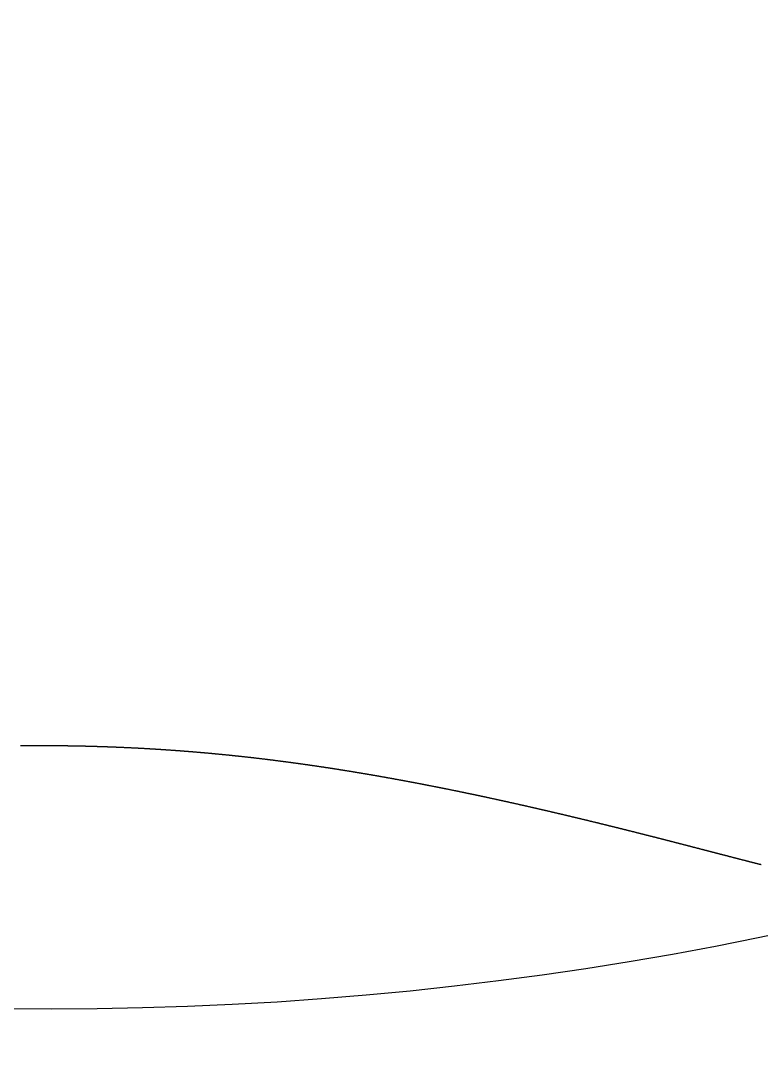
# Model space of a CAD drawing. Header units: millimetres. Extents: x 88 to 97873, y 32 to 55088.
# Drawn here: x 48790.142 to 48792.553, y 4950.654 to 4954.058 of the extents above; entities that cross this region are included whole.
import ezdxf

# ---------------------------------------------------------------- set-up
doc = ezdxf.new("R2010")
doc.units = ezdxf.units.MM
doc.header["$LTSCALE"] = 0.3

msp = doc.modelspace()

# ---------------------------------------------------------------- linework, layer by layer
msp.add_lwpolyline([(48790.1412, 4951.6975), (48790.1426, 4951.6975), (48790.144, 4951.6976), (48790.1454, 4951.6976), (48790.1468, 4951.6976), (48790.1482, 4951.6976), (48790.1496, 4951.6976), (48790.151, 4951.6976), (48790.1524, 4951.6977), (48790.1538, 4951.6977), (48790.1552, 4951.6977), (48790.1566, 4951.6977), (48790.1581, 4951.6977), (48790.1595, 4951.6977), (48790.1609, 4951.6977), (48790.1623, 4951.6977), (48790.1637, 4951.6978), (48790.1651, 4951.6978), (48790.1665, 4951.6978), (48790.1679, 4951.6978), (48790.1693, 4951.6978), (48790.1707, 4951.6978), (48790.1721, 4951.6978), (48790.1736, 4951.6978), (48790.175, 4951.6978), (48790.1764, 4951.6978), (48790.1778, 4951.6978), (48790.1792, 4951.6979), (48790.1806, 4951.6979), (48790.182, 4951.6979), (48790.1834, 4951.6979), (48790.1848, 4951.6979), (48790.1862, 4951.6979), (48790.1876, 4951.6979), (48790.189, 4951.6979), (48790.1905, 4951.6979), (48790.1919, 4951.6979), (48790.1933, 4951.6979), (48790.1947, 4951.6979), (48790.1961, 4951.6979), (48790.1975, 4951.6979), (48790.1989, 4951.6979), (48790.2003, 4951.6979), (48790.2017, 4951.6979), (48790.2031, 4951.6979), (48790.2045, 4951.6979), (48790.206, 4951.6979), (48790.2074, 4951.6979), (48790.2088, 4951.6979), (48790.2102, 4951.6979), (48790.2116, 4951.6979), (48790.213, 4951.6979), (48790.2144, 4951.6979), (48790.2158, 4951.6979), (48790.2172, 4951.6979), (48790.2186, 4951.6979), (48790.22, 4951.6979), (48790.2214, 4951.6979), (48790.2229, 4951.6979), (48790.2243, 4951.6979), (48790.2257, 4951.6979), (48790.2271, 4951.6979), (48790.2285, 4951.6979), (48790.2299, 4951.6979), (48790.2313, 4951.6979), (48790.2327, 4951.6979), (48790.2341, 4951.6979), (48790.2355, 4951.6979), (48790.2369, 4951.6979), (48790.2384, 4951.6979), (48790.2398, 4951.6979), (48790.2412, 4951.6979), (48790.2426, 4951.6978), (48790.244, 4951.6978), (48790.2454, 4951.6978), (48790.2468, 4951.6978), (48790.2482, 4951.6978), (48790.2496, 4951.6978), (48790.251, 4951.6978), (48790.2524, 4951.6978), (48790.2538, 4951.6978), (48790.2553, 4951.6978), (48790.2567, 4951.6978), (48790.2581, 4951.6977), (48790.2595, 4951.6977), (48790.2609, 4951.6977), (48790.2623, 4951.6977), (48790.2637, 4951.6977), (48790.2651, 4951.6977), (48790.2665, 4951.6977), (48790.2679, 4951.6977), (48790.2693, 4951.6976), (48790.2708, 4951.6976), (48790.2722, 4951.6976), (48790.2736, 4951.6976), (48790.275, 4951.6976), (48790.2764, 4951.6976), (48790.2778, 4951.6975), (48790.2792, 4951.6975), (48790.2806, 4951.6975), (48790.282, 4951.6975), (48790.2834, 4951.6975), (48790.2848, 4951.6975), (48790.2862, 4951.6974), (48790.2877, 4951.6974), (48790.2891, 4951.6974), (48790.2905, 4951.6974), (48790.2919, 4951.6974), (48790.2933, 4951.6974), (48790.2947, 4951.6973), (48790.2961, 4951.6973), (48790.2975, 4951.6973), (48790.2989, 4951.6973), (48790.3003, 4951.6973), (48790.3017, 4951.6972), (48790.3031, 4951.6972), (48790.3046, 4951.6972), (48790.306, 4951.6972), (48790.3074, 4951.6971), (48790.3088, 4951.6971), (48790.3102, 4951.6971), (48790.3116, 4951.6971), (48790.313, 4951.697), (48790.3144, 4951.697), (48790.3158, 4951.697), (48790.3172, 4951.697), (48790.3186, 4951.6969), (48790.3201, 4951.6969), (48790.3215, 4951.6969), (48790.3229, 4951.6969), (48790.3243, 4951.6968), (48790.3257, 4951.6968), (48790.3271, 4951.6968), (48790.3285, 4951.6968), (48790.3299, 4951.6967), (48790.3313, 4951.6967), (48790.3327, 4951.6967), (48790.3341, 4951.6966), (48790.3355, 4951.6966), (48790.337, 4951.6966), (48790.3384, 4951.6966), (48790.3398, 4951.6965), (48790.3412, 4951.6965), (48790.3426, 4951.6965), (48790.344, 4951.6964), (48790.3454, 4951.6964), (48790.3468, 4951.6964), (48790.3482, 4951.6963), (48790.3496, 4951.6963), (48790.351, 4951.6963), (48790.3525, 4951.6962), (48790.3539, 4951.6962), (48790.3553, 4951.6962), (48790.3567, 4951.6961), (48790.3581, 4951.6961), (48790.3595, 4951.6961), (48790.3609, 4951.696), (48790.3623, 4951.696), (48790.3637, 4951.696), (48790.3651, 4951.6959), (48790.3665, 4951.6959), (48790.3679, 4951.6959), (48790.3694, 4951.6958), (48790.3708, 4951.6958), (48790.3722, 4951.6957), (48790.3736, 4951.6957), (48790.375, 4951.6957), (48790.3764, 4951.6956), (48790.3778, 4951.6956), (48790.3792, 4951.6955), (48790.3806, 4951.6955), (48790.382, 4951.6955), (48790.3834, 4951.6954), (48790.3849, 4951.6954), (48790.3863, 4951.6953), (48790.3877, 4951.6953), (48790.3891, 4951.6953), (48790.3905, 4951.6952), (48790.3919, 4951.6952), (48790.3933, 4951.6951), (48790.3947, 4951.6951), (48790.3961, 4951.695), (48790.3975, 4951.695), (48790.3989, 4951.695), (48790.4003, 4951.6949), (48790.4018, 4951.6949), (48790.4032, 4951.6948), (48790.4046, 4951.6948), (48790.406, 4951.6947), (48790.4074, 4951.6947), (48790.4088, 4951.6946), (48790.4102, 4951.6946), (48790.4116, 4951.6945), (48790.413, 4951.6945), (48790.4144, 4951.6944), (48790.4158, 4951.6944), (48790.4173, 4951.6944), (48790.4187, 4951.6943), (48790.4201, 4951.6943), (48790.4215, 4951.6942), (48790.4229, 4951.6942), (48790.4243, 4951.6941), (48790.4257, 4951.6941), (48790.4271, 4951.694), (48790.4285, 4951.694), (48790.4299, 4951.6939), (48790.4313, 4951.6938), (48790.4327, 4951.6938), (48790.4342, 4951.6937), (48790.4356, 4951.6937), (48790.437, 4951.6936), (48790.4384, 4951.6936), (48790.4398, 4951.6935), (48790.4412, 4951.6935), (48790.4426, 4951.6934), (48790.444, 4951.6934), (48790.4454, 4951.6933), (48790.4468, 4951.6933), (48790.4482, 4951.6932), (48790.4497, 4951.6931), (48790.4511, 4951.6931), (48790.4525, 4951.693), (48790.4539, 4951.693), (48790.4553, 4951.6929), (48790.4567, 4951.6929), (48790.4581, 4951.6928), (48790.4595, 4951.6927), (48790.4609, 4951.6927), (48790.4623, 4951.6926), (48790.4637, 4951.6926), (48790.4651, 4951.6925), (48790.4666, 4951.6924), (48790.468, 4951.6924), (48790.4694, 4951.6923), (48790.4708, 4951.6923), (48790.4722, 4951.6922), (48790.4736, 4951.6921), (48790.475, 4951.6921), (48790.4764, 4951.692), (48790.4778, 4951.6919), (48790.4792, 4951.6919), (48790.4806, 4951.6918), (48790.482, 4951.6918), (48790.4835, 4951.6917), (48790.4849, 4951.6916), (48790.4863, 4951.6916), (48790.4877, 4951.6915), (48790.4891, 4951.6914), (48790.4905, 4951.6914), (48790.4919, 4951.6913), (48790.4933, 4951.6912), (48790.4947, 4951.6912), (48790.4961, 4951.6911), (48790.4975, 4951.691), (48790.499, 4951.691), (48790.5004, 4951.6909), (48790.5018, 4951.6908), (48790.5032, 4951.6908), (48790.5046, 4951.6907), (48790.506, 4951.6906), (48790.5074, 4951.6906), (48790.5088, 4951.6905), (48790.5102, 4951.6904), (48790.5116, 4951.6903), (48790.513, 4951.6903), (48790.5144, 4951.6902), (48790.5159, 4951.6901), (48790.5173, 4951.6901), (48790.5187, 4951.69), (48790.5201, 4951.6899), (48790.5215, 4951.6898), (48790.5229, 4951.6898), (48790.5243, 4951.6897), (48790.5257, 4951.6896), (48790.5271, 4951.6895), (48790.5285, 4951.6895), (48790.5299, 4951.6894), (48790.5314, 4951.6893), (48790.5328, 4951.6892), (48790.5342, 4951.6892), (48790.5356, 4951.6891), (48790.537, 4951.689), (48790.5384, 4951.6889), (48790.5398, 4951.6889), (48790.5412, 4951.6888), (48790.5426, 4951.6887), (48790.544, 4951.6886), (48790.5454, 4951.6885), (48790.5468, 4951.6885), (48790.5483, 4951.6884), (48790.5497, 4951.6883), (48790.5511, 4951.6882), (48790.5525, 4951.6881), (48790.5539, 4951.6881), (48790.5553, 4951.688), (48790.5567, 4951.6879), (48790.5581, 4951.6878), (48790.5595, 4951.6877), (48790.5609, 4951.6877), (48790.5623, 4951.6876), (48790.5638, 4951.6875), (48790.5652, 4951.6874), (48790.5666, 4951.6873), (48790.568, 4951.6872), (48790.5694, 4951.6872), (48790.5708, 4951.6871), (48790.5722, 4951.687), (48790.5736, 4951.6869), (48790.575, 4951.6868), (48790.5764, 4951.6867), (48790.5778, 4951.6866), (48790.5792, 4951.6866), (48790.5807, 4951.6865), (48790.5821, 4951.6864), (48790.5835, 4951.6863), (48790.5849, 4951.6862), (48790.5863, 4951.6861), (48790.5877, 4951.686), (48790.5891, 4951.6859), (48790.5905, 4951.6859), (48790.5919, 4951.6858), (48790.5933, 4951.6857), (48790.5947, 4951.6856), (48790.5962, 4951.6855), (48790.5976, 4951.6854), (48790.599, 4951.6853), (48790.6004, 4951.6852), (48790.6018, 4951.6851), (48790.6032, 4951.685), (48790.6046, 4951.6849), (48790.606, 4951.6848), (48790.6074, 4951.6848), (48790.6088, 4951.6847), (48790.6102, 4951.6846), (48790.6116, 4951.6845), (48790.6131, 4951.6844), (48790.6145, 4951.6843), (48790.6159, 4951.6842), (48790.6173, 4951.6841), (48790.6187, 4951.684), (48790.6201, 4951.6839), (48790.6215, 4951.6838), (48790.6229, 4951.6837), (48790.6243, 4951.6836), (48790.6257, 4951.6835), (48790.6271, 4951.6834), (48790.6286, 4951.6833), (48790.63, 4951.6832), (48790.6314, 4951.6831), (48790.6328, 4951.683), (48790.6342, 4951.6829), (48790.6356, 4951.6828), (48790.637, 4951.6827), (48790.6384, 4951.6826), (48790.6398, 4951.6825), (48790.6412, 4951.6824), (48790.6426, 4951.6823), (48790.644, 4951.6822), (48790.6455, 4951.6821), (48790.6469, 4951.682), (48790.6483, 4951.6819), (48790.6497, 4951.6818), (48790.6511, 4951.6817), (48790.6525, 4951.6816), (48790.6539, 4951.6815), (48790.6553, 4951.6814), (48790.6567, 4951.6813), (48790.6581, 4951.6812), (48790.6595, 4951.6811), (48790.6609, 4951.681), (48790.6624, 4951.6809), (48790.6638, 4951.6807), (48790.6652, 4951.6806), (48790.6666, 4951.6805), (48790.668, 4951.6804), (48790.6694, 4951.6803), (48790.6708, 4951.6802), (48790.6722, 4951.6801), (48790.6736, 4951.68), (48790.675, 4951.6799), (48790.6764, 4951.6798), (48790.6779, 4951.6797), (48790.6793, 4951.6796), (48790.6807, 4951.6794), (48790.6821, 4951.6793), (48790.6835, 4951.6792), (48790.6849, 4951.6791), (48790.6863, 4951.679), (48790.6877, 4951.6789), (48790.6891, 4951.6788), (48790.6905, 4951.6787), (48790.6919, 4951.6785), (48790.6933, 4951.6784), (48790.6948, 4951.6783), (48790.6962, 4951.6782), (48790.6976, 4951.6781), (48790.699, 4951.678), (48790.7004, 4951.6779), (48790.7018, 4951.6777), (48790.7032, 4951.6776), (48790.7046, 4951.6775), (48790.706, 4951.6774), (48790.7074, 4951.6773), (48790.7088, 4951.6772), (48790.7103, 4951.677), (48790.7117, 4951.6769), (48790.7131, 4951.6768), (48790.7145, 4951.6767), (48790.7159, 4951.6766), (48790.7173, 4951.6765), (48790.7187, 4951.6763), (48790.7201, 4951.6762), (48790.7215, 4951.6761), (48790.7229, 4951.676), (48790.7243, 4951.6759), (48790.7257, 4951.6757), (48790.7272, 4951.6756), (48790.7286, 4951.6755), (48790.73, 4951.6754), (48790.7314, 4951.6752), (48790.7328, 4951.6751), (48790.7342, 4951.675), (48790.7356, 4951.6749), (48790.737, 4951.6748), (48790.7384, 4951.6746), (48790.7398, 4951.6745), (48790.7412, 4951.6744), (48790.7427, 4951.6743), (48790.7441, 4951.6741), (48790.7455, 4951.674), (48790.7469, 4951.6739), (48790.7483, 4951.6737), (48790.7497, 4951.6736), (48790.7511, 4951.6735), (48790.7525, 4951.6734), (48790.7539, 4951.6732), (48790.7553, 4951.6731), (48790.7567, 4951.673), (48790.7581, 4951.6729), (48790.7596, 4951.6727), (48790.761, 4951.6726), (48790.7624, 4951.6725), (48790.7638, 4951.6723), (48790.7652, 4951.6722), (48790.7666, 4951.6721), (48790.768, 4951.6719), (48790.7694, 4951.6718), (48790.7708, 4951.6717), (48790.7722, 4951.6715), (48790.7736, 4951.6714), (48790.7751, 4951.6713), (48790.7765, 4951.6711), (48790.7779, 4951.671), (48790.7793, 4951.6709), (48790.7807, 4951.6707), (48790.7821, 4951.6706), (48790.7835, 4951.6705), (48790.7849, 4951.6703), (48790.7863, 4951.6702), (48790.7877, 4951.6701), (48790.7891, 4951.6699), (48790.7905, 4951.6698), (48790.792, 4951.6697), (48790.7934, 4951.6695), (48790.7948, 4951.6694), (48790.7962, 4951.6693), (48790.7976, 4951.6691), (48790.799, 4951.669), (48790.8004, 4951.6688), (48790.8018, 4951.6687), (48790.8032, 4951.6686), (48790.8046, 4951.6684), (48790.806, 4951.6683), (48790.8074, 4951.6681), (48790.8089, 4951.668), (48790.8103, 4951.6679), (48790.8117, 4951.6677), (48790.8131, 4951.6676), (48790.8145, 4951.6674), (48790.8159, 4951.6673), (48790.8173, 4951.6671), (48790.8187, 4951.667), (48790.8201, 4951.6669), (48790.8215, 4951.6667), (48790.8229, 4951.6666), (48790.8244, 4951.6664), (48790.8258, 4951.6663), (48790.8272, 4951.6661), (48790.8286, 4951.666), (48790.83, 4951.6658), (48790.8314, 4951.6657), (48790.8328, 4951.6656), (48790.8342, 4951.6654), (48790.8356, 4951.6653), (48790.837, 4951.6651), (48790.8384, 4951.665), (48790.8398, 4951.6648), (48790.8413, 4951.6647), (48790.8427, 4951.6645), (48790.8441, 4951.6644), (48790.8455, 4951.6642), (48790.8469, 4951.6641), (48790.8483, 4951.6639), (48790.8497, 4951.6638), (48790.8511, 4951.6636), (48790.8525, 4951.6635), (48790.8539, 4951.6633), (48790.8553, 4951.6632), (48790.8568, 4951.663), (48790.8582, 4951.6629), (48790.8596, 4951.6627), (48790.861, 4951.6626), (48790.8624, 4951.6624), (48790.8638, 4951.6623), (48790.8652, 4951.6621), (48790.8666, 4951.6619), (48790.868, 4951.6618), (48790.8694, 4951.6616), (48790.8708, 4951.6615), (48790.8722, 4951.6613), (48790.8737, 4951.6612), (48790.8751, 4951.661), (48790.8765, 4951.6609), (48790.8779, 4951.6607), (48790.8793, 4951.6605), (48790.8807, 4951.6604), (48790.8821, 4951.6602), (48790.8835, 4951.6601), (48790.8849, 4951.6599), (48790.8863, 4951.6597), (48790.8877, 4951.6596), (48790.8892, 4951.6594), (48790.8906, 4951.6593), (48790.892, 4951.6591), (48790.8934, 4951.6589), (48790.8948, 4951.6588), (48790.8962, 4951.6586), (48790.8976, 4951.6585), (48790.899, 4951.6583), (48790.9004, 4951.6581), (48790.9018, 4951.658), (48790.9032, 4951.6578), (48790.9046, 4951.6577), (48790.9061, 4951.6575), (48790.9075, 4951.6573), (48790.9089, 4951.6572), (48790.9103, 4951.657), (48790.9117, 4951.6568), (48790.9131, 4951.6567), (48790.9145, 4951.6565), (48790.9159, 4951.6563), (48790.9173, 4951.6562), (48790.9187, 4951.656), (48790.9201, 4951.6558), (48790.9216, 4951.6557), (48790.923, 4951.6555), (48790.9244, 4951.6553), (48790.9258, 4951.6552), (48790.9272, 4951.655), (48790.9286, 4951.6548), (48790.93, 4951.6547), (48790.9314, 4951.6545), (48790.9328, 4951.6543), (48790.9342, 4951.6541), (48790.9356, 4951.654), (48790.937, 4951.6538), (48790.9385, 4951.6536), (48790.9399, 4951.6535), (48790.9413, 4951.6533), (48790.9427, 4951.6531), (48790.9441, 4951.6529), (48790.9455, 4951.6528), (48790.9469, 4951.6526), (48790.9483, 4951.6524), (48790.9497, 4951.6523), (48790.9511, 4951.6521), (48790.9525, 4951.6519), (48790.9539, 4951.6517), (48790.9554, 4951.6516), (48790.9568, 4951.6514), (48790.9582, 4951.6512), (48790.9596, 4951.651), (48790.961, 4951.6509), (48790.9624, 4951.6507), (48790.9638, 4951.6505), (48790.9652, 4951.6503), (48790.9666, 4951.6501), (48790.968, 4951.65), (48790.9694, 4951.6498), (48790.9709, 4951.6496), (48790.9723, 4951.6494), (48790.9737, 4951.6493), (48790.9751, 4951.6491), (48790.9765, 4951.6489), (48790.9779, 4951.6487), (48790.9793, 4951.6485), (48790.9807, 4951.6484), (48790.9821, 4951.6482), (48790.9835, 4951.648), (48790.9849, 4951.6478), (48790.9863, 4951.6476), (48790.9878, 4951.6474), (48790.9892, 4951.6473), (48790.9906, 4951.6471), (48790.992, 4951.6469), (48790.9934, 4951.6467), (48790.9948, 4951.6465), (48790.9962, 4951.6463), (48790.9976, 4951.6462), (48790.999, 4951.646), (48791.0004, 4951.6458), (48791.0018, 4951.6456), (48791.0032, 4951.6454), (48791.0047, 4951.6452), (48791.0061, 4951.645), (48791.0075, 4951.6449), (48791.0089, 4951.6447), (48791.0103, 4951.6445), (48791.0117, 4951.6443), (48791.0131, 4951.6441), (48791.0145, 4951.6439), (48791.0159, 4951.6437), (48791.0173, 4951.6435), (48791.0187, 4951.6434), (48791.0201, 4951.6432), (48791.0215, 4951.643), (48791.023, 4951.6428), (48791.0244, 4951.6426), (48791.0258, 4951.6424), (48791.0272, 4951.6422), (48791.0286, 4951.642), (48791.03, 4951.6418), (48791.0314, 4951.6416), (48791.0328, 4951.6414), (48791.0342, 4951.6413), (48791.0356, 4951.6411), (48791.037, 4951.6409), (48791.0384, 4951.6407), (48791.0398, 4951.6405), (48791.0413, 4951.6403), (48791.0427, 4951.6401), (48791.0441, 4951.6399), (48791.0455, 4951.6397), (48791.0469, 4951.6395), (48791.0483, 4951.6393), (48791.0497, 4951.6391), (48791.0511, 4951.6389), (48791.0525, 4951.6387), (48791.0539, 4951.6385), (48791.0553, 4951.6383), (48791.0567, 4951.6381), (48791.0581, 4951.6379), (48791.0596, 4951.6377), (48791.061, 4951.6375), (48791.0624, 4951.6373), (48791.0638, 4951.6371), (48791.0652, 4951.6369), (48791.0666, 4951.6367), (48791.068, 4951.6365), (48791.0694, 4951.6363), (48791.0708, 4951.6361), (48791.0722, 4951.6359), (48791.0736, 4951.6357), (48791.075, 4951.6355), (48791.0764, 4951.6353), (48791.0778, 4951.6351), (48791.0792, 4951.6349), (48791.0807, 4951.6347), (48791.0821, 4951.6345), (48791.0835, 4951.6343), (48791.0849, 4951.6341), (48791.0863, 4951.6339), (48791.0877, 4951.6337), (48791.0891, 4951.6335), (48791.0905, 4951.6333), (48791.0919, 4951.6331), (48791.0933, 4951.6329), (48791.0947, 4951.6327), (48791.0961, 4951.6325), (48791.0975, 4951.6323), (48791.0989, 4951.6321), (48791.1003, 4951.6319), (48791.1018, 4951.6317), (48791.1032, 4951.6315), (48791.1046, 4951.6312), (48791.106, 4951.631), (48791.1074, 4951.6308), (48791.1088, 4951.6306), (48791.1102, 4951.6304), (48791.1116, 4951.6302), (48791.113, 4951.63), (48791.1144, 4951.6298), (48791.1158, 4951.6296), (48791.1172, 4951.6294), (48791.1186, 4951.6292), (48791.12, 4951.6289), (48791.1214, 4951.6287), (48791.1228, 4951.6285), (48791.1243, 4951.6283), (48791.1257, 4951.6281), (48791.1271, 4951.6279), (48791.1285, 4951.6277), (48791.1299, 4951.6275), (48791.1313, 4951.6273), (48791.1327, 4951.627), (48791.1341, 4951.6268), (48791.1355, 4951.6266), (48791.1369, 4951.6264), (48791.1383, 4951.6262), (48791.1397, 4951.626), (48791.1411, 4951.6258), (48791.1425, 4951.6255), (48791.1439, 4951.6253), (48791.1453, 4951.6251), (48791.1467, 4951.6249), (48791.1481, 4951.6247), (48791.1495, 4951.6245), (48791.151, 4951.6242), (48791.1524, 4951.624), (48791.1538, 4951.6238), (48791.1552, 4951.6236), (48791.1566, 4951.6234), (48791.158, 4951.6232), (48791.1594, 4951.6229), (48791.1608, 4951.6227), (48791.1622, 4951.6225), (48791.1636, 4951.6223), (48791.165, 4951.6221), (48791.1664, 4951.6218), (48791.1678, 4951.6216), (48791.1692, 4951.6214), (48791.1706, 4951.6212), (48791.172, 4951.621), (48791.1734, 4951.6207), (48791.1748, 4951.6205), (48791.1762, 4951.6203), (48791.1776, 4951.6201), (48791.179, 4951.6199), (48791.1804, 4951.6196), (48791.1818, 4951.6194), (48791.1833, 4951.6192), (48791.1847, 4951.619), (48791.1861, 4951.6187), (48791.1875, 4951.6185), (48791.1889, 4951.6183), (48791.1903, 4951.6181), (48791.1917, 4951.6178), (48791.1931, 4951.6176), (48791.1945, 4951.6174), (48791.1959, 4951.6172), (48791.1973, 4951.6169), (48791.1987, 4951.6167), (48791.2001, 4951.6165), (48791.2015, 4951.6163), (48791.2029, 4951.616), (48791.2043, 4951.6158), (48791.2057, 4951.6156), (48791.2071, 4951.6154), (48791.2085, 4951.6151), (48791.2099, 4951.6149), (48791.2113, 4951.6147), (48791.2127, 4951.6145), (48791.2141, 4951.6142), (48791.2155, 4951.614), (48791.2169, 4951.6138), (48791.2183, 4951.6135), (48791.2197, 4951.6133), (48791.2211, 4951.6131), (48791.2225, 4951.6128), (48791.2239, 4951.6126), (48791.2253, 4951.6124), (48791.2267, 4951.6122), (48791.2281, 4951.6119), (48791.2295, 4951.6117), (48791.2309, 4951.6115), (48791.2323, 4951.6112), (48791.2338, 4951.611), (48791.2352, 4951.6108), (48791.2366, 4951.6105), (48791.238, 4951.6103), (48791.2394, 4951.6101), (48791.2408, 4951.6098), (48791.2422, 4951.6096), (48791.2436, 4951.6094), (48791.245, 4951.6091), (48791.2464, 4951.6089), (48791.2478, 4951.6087), (48791.2492, 4951.6084), (48791.2506, 4951.6082), (48791.252, 4951.608), (48791.2534, 4951.6077), (48791.2548, 4951.6075), (48791.2562, 4951.6072), (48791.2576, 4951.607), (48791.259, 4951.6068), (48791.2604, 4951.6065), (48791.2618, 4951.6063), (48791.2632, 4951.6061), (48791.2646, 4951.6058), (48791.266, 4951.6056), (48791.2674, 4951.6053), (48791.2688, 4951.6051), (48791.2702, 4951.6049), (48791.2716, 4951.6046), (48791.273, 4951.6044), (48791.2744, 4951.6042), (48791.2758, 4951.6039), (48791.2772, 4951.6037), (48791.2786, 4951.6034), (48791.28, 4951.6032), (48791.2814, 4951.603), (48791.2828, 4951.6027), (48791.2842, 4951.6025), (48791.2856, 4951.6022), (48791.287, 4951.602), (48791.2884, 4951.6017), (48791.2898, 4951.6015), (48791.2912, 4951.6013), (48791.2926, 4951.601), (48791.294, 4951.6008), (48791.2954, 4951.6005), (48791.2968, 4951.6003), (48791.2982, 4951.6), (48791.2996, 4951.5998), (48791.301, 4951.5996), (48791.3024, 4951.5993), (48791.3038, 4951.5991), (48791.3052, 4951.5988), (48791.3066, 4951.5986), (48791.308, 4951.5983), (48791.3093, 4951.5981), (48791.3107, 4951.5978), (48791.3121, 4951.5976), (48791.3135, 4951.5974), (48791.3149, 4951.5971), (48791.3163, 4951.5969), (48791.3177, 4951.5966), (48791.3191, 4951.5964), (48791.3205, 4951.5961), (48791.3219, 4951.5959), (48791.3233, 4951.5956), (48791.3247, 4951.5954), (48791.3261, 4951.5951), (48791.3275, 4951.5949), (48791.3289, 4951.5946), (48791.3303, 4951.5944), (48791.3317, 4951.5941), (48791.3331, 4951.5939), (48791.3345, 4951.5936), (48791.3359, 4951.5934), (48791.3373, 4951.5931), (48791.3387, 4951.5929), (48791.3401, 4951.5926), (48791.3415, 4951.5924), (48791.3429, 4951.5921), (48791.3443, 4951.5919), (48791.3457, 4951.5916), (48791.3471, 4951.5914), (48791.3485, 4951.5911), (48791.3499, 4951.5909), (48791.3513, 4951.5906), (48791.3527, 4951.5904), (48791.354, 4951.5901), (48791.3554, 4951.5899), (48791.3568, 4951.5896), (48791.3582, 4951.5894), (48791.3596, 4951.5891), (48791.361, 4951.5888), (48791.3624, 4951.5886), (48791.3638, 4951.5883), (48791.3652, 4951.5881), (48791.3666, 4951.5878), (48791.368, 4951.5876), (48791.3694, 4951.5873), (48791.3708, 4951.5871), (48791.3722, 4951.5868), (48791.3736, 4951.5865), (48791.375, 4951.5863), (48791.3764, 4951.586), (48791.3778, 4951.5858), (48791.3792, 4951.5855), (48791.3805, 4951.5853), (48791.3819, 4951.585), (48791.3833, 4951.5847), (48791.3847, 4951.5845), (48791.3861, 4951.5842), (48791.3875, 4951.584), (48791.3889, 4951.5837), (48791.3903, 4951.5835), (48791.3917, 4951.5832), (48791.3931, 4951.5829), (48791.3945, 4951.5827), (48791.3959, 4951.5824), (48791.3973, 4951.5822), (48791.3987, 4951.5819), (48791.4001, 4951.5816), (48791.4014, 4951.5814), (48791.4028, 4951.5811), (48791.4042, 4951.5809), (48791.4056, 4951.5806), (48791.407, 4951.5803), (48791.4084, 4951.5801), (48791.4098, 4951.5798), (48791.4112, 4951.5796), (48791.4126, 4951.5793), (48791.414, 4951.579), (48791.4154, 4951.5788), (48791.4168, 4951.5785), (48791.4181, 4951.5782), (48791.4195, 4951.578), (48791.4209, 4951.5777), (48791.4223, 4951.5775), (48791.4237, 4951.5772), (48791.4251, 4951.5769), (48791.4265, 4951.5767), (48791.4279, 4951.5764), (48791.4293, 4951.5761), (48791.4307, 4951.5759), (48791.4321, 4951.5756), (48791.4334, 4951.5753), (48791.4348, 4951.5751), (48791.4362, 4951.5748), (48791.4376, 4951.5745), (48791.439, 4951.5743), (48791.4404, 4951.574), (48791.4418, 4951.5737), (48791.4432, 4951.5735), (48791.4446, 4951.5732), (48791.446, 4951.5729), (48791.4473, 4951.5727), (48791.4487, 4951.5724), (48791.4501, 4951.5721), (48791.4515, 4951.5719), (48791.4529, 4951.5716), (48791.4543, 4951.5713), (48791.4557, 4951.5711), (48791.4571, 4951.5708), (48791.4585, 4951.5705), (48791.4598, 4951.5703), (48791.4612, 4951.57), (48791.4626, 4951.5697), (48791.464, 4951.5694), (48791.4654, 4951.5692), (48791.4668, 4951.5689), (48791.4682, 4951.5686), (48791.4696, 4951.5684), (48791.4709, 4951.5681), (48791.4723, 4951.5678), (48791.4737, 4951.5676), (48791.4751, 4951.5673), (48791.4765, 4951.567), (48791.4779, 4951.5667), (48791.4793, 4951.5665), (48791.4807, 4951.5662), (48791.482, 4951.5659), (48791.4834, 4951.5657), (48791.4848, 4951.5654), (48791.4862, 4951.5651), (48791.4876, 4951.5648), (48791.489, 4951.5646), (48791.4904, 4951.5643), (48791.4918, 4951.564), (48791.4931, 4951.5637), (48791.4945, 4951.5635), (48791.4959, 4951.5632), (48791.4973, 4951.5629), (48791.4987, 4951.5626), (48791.5001, 4951.5624), (48791.5014, 4951.5621), (48791.5028, 4951.5618), (48791.5042, 4951.5615), (48791.5056, 4951.5613), (48791.507, 4951.561), (48791.5084, 4951.5607), (48791.5098, 4951.5604), (48791.5111, 4951.5602), (48791.5125, 4951.5599), (48791.5139, 4951.5596), (48791.5153, 4951.5593), (48791.5167, 4951.5591), (48791.5181, 4951.5588), (48791.5194, 4951.5585), (48791.5208, 4951.5582), (48791.5222, 4951.5579), (48791.5236, 4951.5577), (48791.525, 4951.5574), (48791.5264, 4951.5571), (48791.5277, 4951.5568), (48791.5291, 4951.5566), (48791.5305, 4951.5563), (48791.5319, 4951.556), (48791.5333, 4951.5557), (48791.5347, 4951.5554), (48791.536, 4951.5552), (48791.5374, 4951.5549), (48791.5388, 4951.5546), (48791.5402, 4951.5543), (48791.5416, 4951.554), (48791.543, 4951.5538), (48791.5443, 4951.5535), (48791.5457, 4951.5532), (48791.5471, 4951.5529), (48791.5485, 4951.5526), (48791.5499, 4951.5523), (48791.5512, 4951.5521), (48791.5526, 4951.5518), (48791.554, 4951.5515), (48791.5554, 4951.5512), (48791.5568, 4951.5509), (48791.5581, 4951.5507), (48791.5595, 4951.5504), (48791.5609, 4951.5501), (48791.5623, 4951.5498), (48791.5637, 4951.5495), (48791.565, 4951.5492), (48791.5664, 4951.549), (48791.5678, 4951.5487), (48791.5692, 4951.5484), (48791.5706, 4951.5481), (48791.5719, 4951.5478), (48791.5733, 4951.5475), (48791.5747, 4951.5473), (48791.5761, 4951.547), (48791.5775, 4951.5467), (48791.5788, 4951.5464), (48791.5802, 4951.5461), (48791.5816, 4951.5458), (48791.583, 4951.5455), (48791.5843, 4951.5453), (48791.5857, 4951.545), (48791.5871, 4951.5447), (48791.5885, 4951.5444), (48791.5899, 4951.5441), (48791.5912, 4951.5438), (48791.5926, 4951.5435), (48791.594, 4951.5432), (48791.5954, 4951.543), (48791.5967, 4951.5427), (48791.5981, 4951.5424), (48791.5995, 4951.5421), (48791.6009, 4951.5418), (48791.6022, 4951.5415), (48791.6036, 4951.5412), (48791.605, 4951.5409), (48791.6064, 4951.5407), (48791.6078, 4951.5404), (48791.6091, 4951.5401), (48791.6105, 4951.5398), (48791.6119, 4951.5395), (48791.6133, 4951.5392), (48791.6146, 4951.5389), (48791.616, 4951.5386), (48791.6174, 4951.5383), (48791.6188, 4951.5381), (48791.6201, 4951.5378), (48791.6215, 4951.5375), (48791.6229, 4951.5372), (48791.6242, 4951.5369), (48791.6256, 4951.5366), (48791.627, 4951.5363), (48791.6284, 4951.536), (48791.6297, 4951.5357), (48791.6311, 4951.5354), (48791.6325, 4951.5351), (48791.6339, 4951.5349), (48791.6352, 4951.5346), (48791.6366, 4951.5343), (48791.638, 4951.534), (48791.6394, 4951.5337), (48791.6407, 4951.5334), (48791.6421, 4951.5331), (48791.6435, 4951.5328), (48791.6448, 4951.5325), (48791.6462, 4951.5322), (48791.6476, 4951.5319), (48791.649, 4951.5316), (48791.6503, 4951.5313), (48791.6517, 4951.531), (48791.6531, 4951.5308), (48791.6544, 4951.5305), (48791.6558, 4951.5302), (48791.6572, 4951.5299), (48791.6586, 4951.5296), (48791.6599, 4951.5293), (48791.6613, 4951.529), (48791.6627, 4951.5287), (48791.664, 4951.5284), (48791.6654, 4951.5281), (48791.6668, 4951.5278), (48791.6681, 4951.5275), (48791.6695, 4951.5272), (48791.6709, 4951.5269), (48791.6723, 4951.5266), (48791.6736, 4951.5263), (48791.675, 4951.526), (48791.6764, 4951.5257), (48791.6777, 4951.5254), (48791.6791, 4951.5251), (48791.6805, 4951.5248), (48791.6818, 4951.5245), (48791.6832, 4951.5242), (48791.6846, 4951.524), (48791.6859, 4951.5237), (48791.6873, 4951.5234), (48791.6887, 4951.5231), (48791.69, 4951.5228), (48791.6914, 4951.5225), (48791.6928, 4951.5222), (48791.6941, 4951.5219), (48791.6955, 4951.5216), (48791.6969, 4951.5213), (48791.6982, 4951.521), (48791.6996, 4951.5207), (48791.701, 4951.5204), (48791.7023, 4951.5201), (48791.7037, 4951.5198), (48791.7051, 4951.5195), (48791.7064, 4951.5192), (48791.7078, 4951.5189), (48791.7092, 4951.5186), (48791.7105, 4951.5183), (48791.7119, 4951.518), (48791.7133, 4951.5177), (48791.7146, 4951.5174), (48791.716, 4951.5171), (48791.7174, 4951.5168), (48791.7187, 4951.5165), (48791.7201, 4951.5162), (48791.7214, 4951.5159), (48791.7228, 4951.5156), (48791.7242, 4951.5153), (48791.7255, 4951.515), (48791.7269, 4951.5147), (48791.7283, 4951.5144), (48791.7296, 4951.5141), (48791.731, 4951.5138), (48791.7324, 4951.5135), (48791.7337, 4951.5132), (48791.7351, 4951.5128), (48791.7364, 4951.5125), (48791.7378, 4951.5122), (48791.7392, 4951.5119), (48791.7405, 4951.5116), (48791.7419, 4951.5113), (48791.7432, 4951.511), (48791.7446, 4951.5107), (48791.746, 4951.5104), (48791.7473, 4951.5101), (48791.7487, 4951.5098), (48791.7501, 4951.5095), (48791.7514, 4951.5092), (48791.7528, 4951.5089), (48791.7541, 4951.5086), (48791.7555, 4951.5083), (48791.7569, 4951.508), (48791.7582, 4951.5077), (48791.7596, 4951.5074), (48791.7609, 4951.5071), (48791.7623, 4951.5068), (48791.7636, 4951.5065), (48791.765, 4951.5062), (48791.7664, 4951.5059), (48791.7677, 4951.5055), (48791.7691, 4951.5052), (48791.7704, 4951.5049), (48791.7718, 4951.5046), (48791.7732, 4951.5043), (48791.7745, 4951.504), (48791.7759, 4951.5037), (48791.7772, 4951.5034), (48791.7786, 4951.5031), (48791.7799, 4951.5028), (48791.7813, 4951.5025), (48791.7827, 4951.5022), (48791.784, 4951.5019), (48791.7854, 4951.5016), (48791.7867, 4951.5013), (48791.7881, 4951.5009), (48791.7894, 4951.5006), (48791.7908, 4951.5003), (48791.7921, 4951.5), (48791.7935, 4951.4997), (48791.7949, 4951.4994), (48791.7962, 4951.4991), (48791.7976, 4951.4988), (48791.7989, 4951.4985), (48791.8003, 4951.4982), (48791.8016, 4951.4979), (48791.803, 4951.4976), (48791.8043, 4951.4973), (48791.8057, 4951.4969), (48791.807, 4951.4966), (48791.8084, 4951.4963), (48791.8098, 4951.496), (48791.8111, 4951.4957), (48791.8125, 4951.4954), (48791.8138, 4951.4951), (48791.8152, 4951.4948), (48791.8165, 4951.4945), (48791.8179, 4951.4942), (48791.8192, 4951.4938), (48791.8206, 4951.4935), (48791.8219, 4951.4932), (48791.8233, 4951.4929), (48791.8246, 4951.4926), (48791.826, 4951.4923), (48791.8273, 4951.492), (48791.8287, 4951.4917), (48791.83, 4951.4914), (48791.8314, 4951.491), (48791.8327, 4951.4907), (48791.8341, 4951.4904), (48791.8354, 4951.4901), (48791.8368, 4951.4898), (48791.8381, 4951.4895), (48791.8395, 4951.4892), (48791.8408, 4951.4889), (48791.8422, 4951.4886), (48791.8435, 4951.4882), (48791.8449, 4951.4879), (48791.8462, 4951.4876), (48791.8476, 4951.4873), (48791.8489, 4951.487), (48791.8503, 4951.4867), (48791.8516, 4951.4864), (48791.853, 4951.4861), (48791.8543, 4951.4857), (48791.8557, 4951.4854), (48791.857, 4951.4851), (48791.8583, 4951.4848), (48791.8597, 4951.4845), (48791.861, 4951.4842), (48791.8624, 4951.4839), (48791.8637, 4951.4835), (48791.8651, 4951.4832), (48791.8664, 4951.4829), (48791.8678, 4951.4826), (48791.8691, 4951.4823), (48791.8705, 4951.482), (48791.8718, 4951.4817), (48791.8731, 4951.4813), (48791.8745, 4951.481), (48791.8758, 4951.4807), (48791.8772, 4951.4804), (48791.8785, 4951.4801), (48791.8799, 4951.4798), (48791.8812, 4951.4795), (48791.8826, 4951.4791), (48791.8839, 4951.4788), (48791.8852, 4951.4785), (48791.8866, 4951.4782), (48791.8879, 4951.4779), (48791.8893, 4951.4776), (48791.8906, 4951.4773), (48791.892, 4951.4769), (48791.8933, 4951.4766), (48791.8946, 4951.4763), (48791.896, 4951.476), (48791.8973, 4951.4757), (48791.8987, 4951.4754), (48791.9, 4951.475), (48791.9013, 4951.4747), (48791.9027, 4951.4744), (48791.904, 4951.4741), (48791.9054, 4951.4738), (48791.9067, 4951.4735), (48791.908, 4951.4731), (48791.9094, 4951.4728), (48791.9107, 4951.4725), (48791.9121, 4951.4722), (48791.9134, 4951.4719), (48791.9147, 4951.4716), (48791.9161, 4951.4712), (48791.9174, 4951.4709), (48791.9188, 4951.4706), (48791.9201, 4951.4703), (48791.9214, 4951.47), (48791.9228, 4951.4696), (48791.9241, 4951.4693), (48791.9254, 4951.469), (48791.9268, 4951.4687), (48791.9281, 4951.4684), (48791.9295, 4951.4681), (48791.9308, 4951.4677), (48791.9321, 4951.4674), (48791.9335, 4951.4671), (48791.9348, 4951.4668), (48791.9361, 4951.4665), (48791.9375, 4951.4661), (48791.9388, 4951.4658), (48791.9401, 4951.4655), (48791.9415, 4951.4652), (48791.9428, 4951.4649), (48791.9441, 4951.4646), (48791.9455, 4951.4642), (48791.9468, 4951.4639), (48791.9482, 4951.4636), (48791.9495, 4951.4633), (48791.9508, 4951.463), (48791.9522, 4951.4626), (48791.9535, 4951.4623), (48791.9548, 4951.462), (48791.9562, 4951.4617), (48791.9575, 4951.4614), (48791.9588, 4951.461), (48791.9601, 4951.4607), (48791.9615, 4951.4604), (48791.9628, 4951.4601), (48791.9641, 4951.4598), (48791.9655, 4951.4594), (48791.9668, 4951.4591), (48791.9681, 4951.4588), (48791.9695, 4951.4585), (48791.9708, 4951.4582), (48791.9721, 4951.4578), (48791.9735, 4951.4575), (48791.9748, 4951.4572), (48791.9761, 4951.4569), (48791.9774, 4951.4565), (48791.9788, 4951.4562), (48791.9801, 4951.4559), (48791.9814, 4951.4556), (48791.9828, 4951.4553), (48791.9841, 4951.4549), (48791.9854, 4951.4546), (48791.9867, 4951.4543), (48791.9881, 4951.454), (48791.9894, 4951.4537), (48791.9907, 4951.4533), (48791.9921, 4951.453), (48791.9934, 4951.4527), (48791.9947, 4951.4524), (48791.996, 4951.452), (48791.9974, 4951.4517), (48791.9987, 4951.4514), (48792, 4951.4511), (48792.0013, 4951.4508), (48792.0027, 4951.4504), (48792.004, 4951.4501), (48792.0053, 4951.4498), (48792.0066, 4951.4495), (48792.008, 4951.4491), (48792.0093, 4951.4488), (48792.0106, 4951.4485), (48792.0119, 4951.4482), (48792.0133, 4951.4478), (48792.0146, 4951.4475), (48792.0159, 4951.4472), (48792.0172, 4951.4469), (48792.0186, 4951.4466), (48792.0199, 4951.4462), (48792.0212, 4951.4459), (48792.0225, 4951.4456), (48792.0238, 4951.4453), (48792.0252, 4951.4449), (48792.0265, 4951.4446), (48792.0278, 4951.4443), (48792.0291, 4951.444), (48792.0305, 4951.4436), (48792.0318, 4951.4433), (48792.0331, 4951.443), (48792.0344, 4951.4427), (48792.0357, 4951.4423), (48792.0371, 4951.442), (48792.0384, 4951.4417), (48792.0397, 4951.4414), (48792.041, 4951.4411), (48792.0423, 4951.4407), (48792.0437, 4951.4404), (48792.045, 4951.4401), (48792.0463, 4951.4398), (48792.0476, 4951.4394), (48792.0489, 4951.4391), (48792.0502, 4951.4388), (48792.0516, 4951.4385), (48792.0529, 4951.4381), (48792.0542, 4951.4378), (48792.0555, 4951.4375), (48792.0568, 4951.4372), (48792.0581, 4951.4368), (48792.0595, 4951.4365), (48792.0608, 4951.4362), (48792.0621, 4951.4359), (48792.0634, 4951.4355), (48792.0647, 4951.4352), (48792.066, 4951.4349), (48792.0674, 4951.4346), (48792.0687, 4951.4342), (48792.07, 4951.4339), (48792.0713, 4951.4336), (48792.0726, 4951.4333), (48792.0739, 4951.4329), (48792.0752, 4951.4326), (48792.0766, 4951.4323), (48792.0779, 4951.432), (48792.0792, 4951.4316), (48792.0805, 4951.4313), (48792.0818, 4951.431), (48792.0831, 4951.4306), (48792.0844, 4951.4303), (48792.0857, 4951.43), (48792.0871, 4951.4297), (48792.0884, 4951.4293), (48792.0897, 4951.429), (48792.091, 4951.4287), (48792.0923, 4951.4284), (48792.0936, 4951.428), (48792.0949, 4951.4277), (48792.0962, 4951.4274), (48792.0975, 4951.4271), (48792.0988, 4951.4267), (48792.1002, 4951.4264), (48792.1015, 4951.4261), (48792.1028, 4951.4258), (48792.1041, 4951.4254), (48792.1054, 4951.4251), (48792.1067, 4951.4248), (48792.108, 4951.4244), (48792.1093, 4951.4241), (48792.1106, 4951.4238), (48792.1119, 4951.4235), (48792.1132, 4951.4231), (48792.1145, 4951.4228), (48792.1158, 4951.4225), (48792.1172, 4951.4222), (48792.1185, 4951.4218), (48792.1198, 4951.4215), (48792.1211, 4951.4212), (48792.1224, 4951.4209), (48792.1237, 4951.4205), (48792.125, 4951.4202), (48792.1263, 4951.4199), (48792.1276, 4951.4195), (48792.1289, 4951.4192), (48792.1302, 4951.4189), (48792.1315, 4951.4186), (48792.1328, 4951.4182), (48792.1341, 4951.4179), (48792.1354, 4951.4176), (48792.1367, 4951.4173), (48792.138, 4951.4169), (48792.1393, 4951.4166), (48792.1406, 4951.4163), (48792.1419, 4951.4159), (48792.1432, 4951.4156), (48792.1445, 4951.4153), (48792.1458, 4951.415), (48792.1471, 4951.4146), (48792.1484, 4951.4143), (48792.1497, 4951.414), (48792.151, 4951.4136), (48792.1523, 4951.4133), (48792.1536, 4951.413), (48792.1549, 4951.4127), (48792.1562, 4951.4123), (48792.1575, 4951.412), (48792.1588, 4951.4117), (48792.1601, 4951.4114), (48792.1614, 4951.411), (48792.1627, 4951.4107), (48792.164, 4951.4104), (48792.1653, 4951.41), (48792.1666, 4951.4097), (48792.1679, 4951.4094), (48792.1692, 4951.4091), (48792.1705, 4951.4087), (48792.1718, 4951.4084), (48792.1731, 4951.4081), (48792.1744, 4951.4077), (48792.1757, 4951.4074), (48792.177, 4951.4071), (48792.1783, 4951.4068), (48792.1796, 4951.4064), (48792.1809, 4951.4061), (48792.1822, 4951.4058), (48792.1834, 4951.4054), (48792.1847, 4951.4051), (48792.186, 4951.4048), (48792.1873, 4951.4045), (48792.1886, 4951.4041), (48792.1899, 4951.4038), (48792.1912, 4951.4035), (48792.1925, 4951.4031), (48792.1938, 4951.4028), (48792.1951, 4951.4025), (48792.1964, 4951.4022), (48792.1977, 4951.4018), (48792.199, 4951.4015), (48792.2002, 4951.4012), (48792.2015, 4951.4008), (48792.2028, 4951.4005), (48792.2041, 4951.4002), (48792.2054, 4951.3999), (48792.2067, 4951.3995), (48792.208, 4951.3992), (48792.2093, 4951.3989), (48792.2106, 4951.3985), (48792.2119, 4951.3982), (48792.2131, 4951.3979), (48792.2144, 4951.3976), (48792.2157, 4951.3972), (48792.217, 4951.3969), (48792.2183, 4951.3966), (48792.2196, 4951.3962), (48792.2209, 4951.3959), (48792.2221, 4951.3956), (48792.2234, 4951.3953), (48792.2247, 4951.3949), (48792.226, 4951.3946), (48792.2273, 4951.3943), (48792.2286, 4951.3939), (48792.2299, 4951.3936), (48792.2311, 4951.3933), (48792.2324, 4951.393), (48792.2337, 4951.3926), (48792.235, 4951.3923), (48792.2363, 4951.392), (48792.2376, 4951.3916), (48792.2388, 4951.3913), (48792.2401, 4951.391), (48792.2414, 4951.3906), (48792.2427, 4951.3903), (48792.244, 4951.39), (48792.2453, 4951.3897), (48792.2465, 4951.3893), (48792.2478, 4951.389), (48792.2491, 4951.3887), (48792.2504, 4951.3883), (48792.2517, 4951.388), (48792.2529, 4951.3877), (48792.2542, 4951.3874), (48792.2555, 4951.387), (48792.2568, 4951.3867), (48792.2581, 4951.3864), (48792.2593, 4951.386), (48792.2606, 4951.3857), (48792.2619, 4951.3854), (48792.2632, 4951.3851), (48792.2644, 4951.3847), (48792.2657, 4951.3844), (48792.267, 4951.3841), (48792.2683, 4951.3837), (48792.2696, 4951.3834), (48792.2708, 4951.3831), (48792.2721, 4951.3828), (48792.2734, 4951.3824), (48792.2747, 4951.3821), (48792.2759, 4951.3818), (48792.2772, 4951.3814), (48792.2785, 4951.3811), (48792.2798, 4951.3808), (48792.281, 4951.3804), (48792.2823, 4951.3801), (48792.2836, 4951.3798), (48792.2849, 4951.3795), (48792.2861, 4951.3791), (48792.2874, 4951.3788), (48792.2887, 4951.3785), (48792.2899, 4951.3781), (48792.2912, 4951.3778), (48792.2925, 4951.3775), (48792.2938, 4951.3772), (48792.295, 4951.3768), (48792.2963, 4951.3765), (48792.2976, 4951.3762), (48792.2988, 4951.3758), (48792.3001, 4951.3755), (48792.3014, 4951.3752), (48792.3027, 4951.3749), (48792.3039, 4951.3745), (48792.3052, 4951.3742), (48792.3065, 4951.3739), (48792.3077, 4951.3735), (48792.309, 4951.3732), (48792.3103, 4951.3729), (48792.3115, 4951.3726), (48792.3128, 4951.3722), (48792.3141, 4951.3719), (48792.3153, 4951.3716), (48792.3166, 4951.3712), (48792.3179, 4951.3709), (48792.3191, 4951.3706), (48792.3204, 4951.3703), (48792.3217, 4951.3699), (48792.3229, 4951.3696), (48792.3242, 4951.3693), (48792.3255, 4951.3689), (48792.3267, 4951.3686), (48792.328, 4951.3683), (48792.3293, 4951.368), (48792.3305, 4951.3676), (48792.3318, 4951.3673), (48792.333, 4951.367), (48792.3343, 4951.3666), (48792.3356, 4951.3663), (48792.3368, 4951.366), (48792.3381, 4951.3657), (48792.3393, 4951.3653), (48792.3406, 4951.365), (48792.3419, 4951.3647), (48792.3431, 4951.3644), (48792.3444, 4951.364), (48792.3457, 4951.3637), (48792.3469, 4951.3634), (48792.3482, 4951.363), (48792.3494, 4951.3627), (48792.3507, 4951.3624), (48792.3519, 4951.3621), (48792.3532, 4951.3617), (48792.3545, 4951.3614), (48792.3557, 4951.3611), (48792.357, 4951.3608), (48792.3582, 4951.3604), (48792.3595, 4951.3601), (48792.3607, 4951.3598), (48792.362, 4951.3594), (48792.3633, 4951.3591), (48792.3645, 4951.3588), (48792.3658, 4951.3585), (48792.367, 4951.3581), (48792.3683, 4951.3578), (48792.3695, 4951.3575), (48792.3708, 4951.3572), (48792.372, 4951.3568), (48792.3733, 4951.3565), (48792.3745, 4951.3562), (48792.3758, 4951.3559), (48792.377, 4951.3555), (48792.3783, 4951.3552), (48792.3796, 4951.3549), (48792.3808, 4951.3546), (48792.3821, 4951.3542), (48792.3833, 4951.3539), (48792.3846, 4951.3536), (48792.3858, 4951.3533), (48792.3871, 4951.3529), (48792.3883, 4951.3526), (48792.3896, 4951.3523), (48792.3908, 4951.352), (48792.3921, 4951.3516), (48792.3933, 4951.3513), (48792.3945, 4951.351), (48792.3958, 4951.3507), (48792.397, 4951.3503), (48792.3983, 4951.35), (48792.3995, 4951.3497), (48792.4008, 4951.3494), (48792.402, 4951.349), (48792.4033, 4951.3487), (48792.4045, 4951.3484), (48792.4058, 4951.3481), (48792.407, 4951.3477), (48792.4083, 4951.3474), (48792.4095, 4951.3471), (48792.4107, 4951.3468), (48792.412, 4951.3465), (48792.4132, 4951.3461), (48792.4145, 4951.3458), (48792.4157, 4951.3455), (48792.417, 4951.3452), (48792.4182, 4951.3448), (48792.4194, 4951.3445), (48792.4207, 4951.3442), (48792.4219, 4951.3439), (48792.4232, 4951.3435), (48792.4244, 4951.3432), (48792.4256, 4951.3429), (48792.4269, 4951.3426), (48792.4281, 4951.3423), (48792.4294, 4951.3419), (48792.4306, 4951.3416), (48792.4318, 4951.3413), (48792.4331, 4951.341), (48792.4343, 4951.3407), (48792.4355, 4951.3403), (48792.4368, 4951.34), (48792.438, 4951.3397), (48792.4393, 4951.3394), (48792.4405, 4951.3391), (48792.4417, 4951.3387), (48792.443, 4951.3384), (48792.4442, 4951.3381), (48792.4454, 4951.3378), (48792.4467, 4951.3375), (48792.4479, 4951.3371), (48792.4491, 4951.3368), (48792.4504, 4951.3365), (48792.4516, 4951.3362), (48792.4528, 4951.3359), (48792.4541, 4951.3355), (48792.4553, 4951.3352), (48792.4565, 4951.3349), (48792.4578, 4951.3346), (48792.459, 4951.3343), (48792.4602, 4951.3339), (48792.4615, 4951.3336), (48792.4627, 4951.3333), (48792.4639, 4951.333), (48792.4651, 4951.3327), (48792.4664, 4951.3324), (48792.4676, 4951.332), (48792.4688, 4951.3317), (48792.4701, 4951.3314), (48792.4713, 4951.3311), (48792.4725, 4951.3308), (48792.4737, 4951.3305), (48792.475, 4951.3301), (48792.4762, 4951.3298), (48792.4774, 4951.3295), (48792.4786, 4951.3292), (48792.4799, 4951.3289), (48792.4811, 4951.3286), (48792.4823, 4951.3282), (48792.4835, 4951.3279), (48792.4848, 4951.3276), (48792.486, 4951.3273), (48792.4872, 4951.327), (48792.4884, 4951.3267), (48792.4896, 4951.3264), (48792.4909, 4951.326), (48792.4921, 4951.3257), (48792.4933, 4951.3254), (48792.4945, 4951.3251), (48792.4958, 4951.3248), (48792.497, 4951.3245), (48792.4982, 4951.3242), (48792.4994, 4951.3239), (48792.5006, 4951.3235), (48792.5018, 4951.3232), (48792.5031, 4951.3229), (48792.5043, 4951.3226), (48792.5055, 4951.3223), (48792.5067, 4951.322), (48792.5079, 4951.3217), (48792.5092, 4951.3214), (48792.5104, 4951.321), (48792.5116, 4951.3207), (48792.5128, 4951.3204), (48792.514, 4951.3201), (48792.5152, 4951.3198), (48792.5164, 4951.3195), (48792.5177, 4951.3192), (48792.5189, 4951.3189), (48792.5201, 4951.3186), (48792.5213, 4951.3183), (48792.5225, 4951.3179), (48792.5237, 4951.3176), (48792.5249, 4951.3173), (48792.5261, 4951.317), (48792.5274, 4951.3167), (48792.5286, 4951.3164), (48792.5298, 4951.3161), (48792.531, 4951.3158), (48792.5322, 4951.3155), (48792.5334, 4951.3152), (48792.5346, 4951.3149), (48792.5358, 4951.3146), (48792.537, 4951.3142), (48792.5382, 4951.3139), (48792.5394, 4951.3136), (48792.5406, 4951.3133), (48792.5419, 4951.313), (48792.5431, 4951.3127), (48792.5443, 4951.3124), (48792.5455, 4951.3121), (48792.5467, 4951.3118), (48792.5479, 4951.3115), (48792.5491, 4951.3112), (48792.5503, 4951.3109), (48792.5515, 4951.3106), (48792.5527, 4951.3103)])
for radius in [18.5479, 14.363, 11.4141]:
    msp.add_circle((48790.2432, 4962.2533), radius)

doc.saveas('drawing.dxf')
